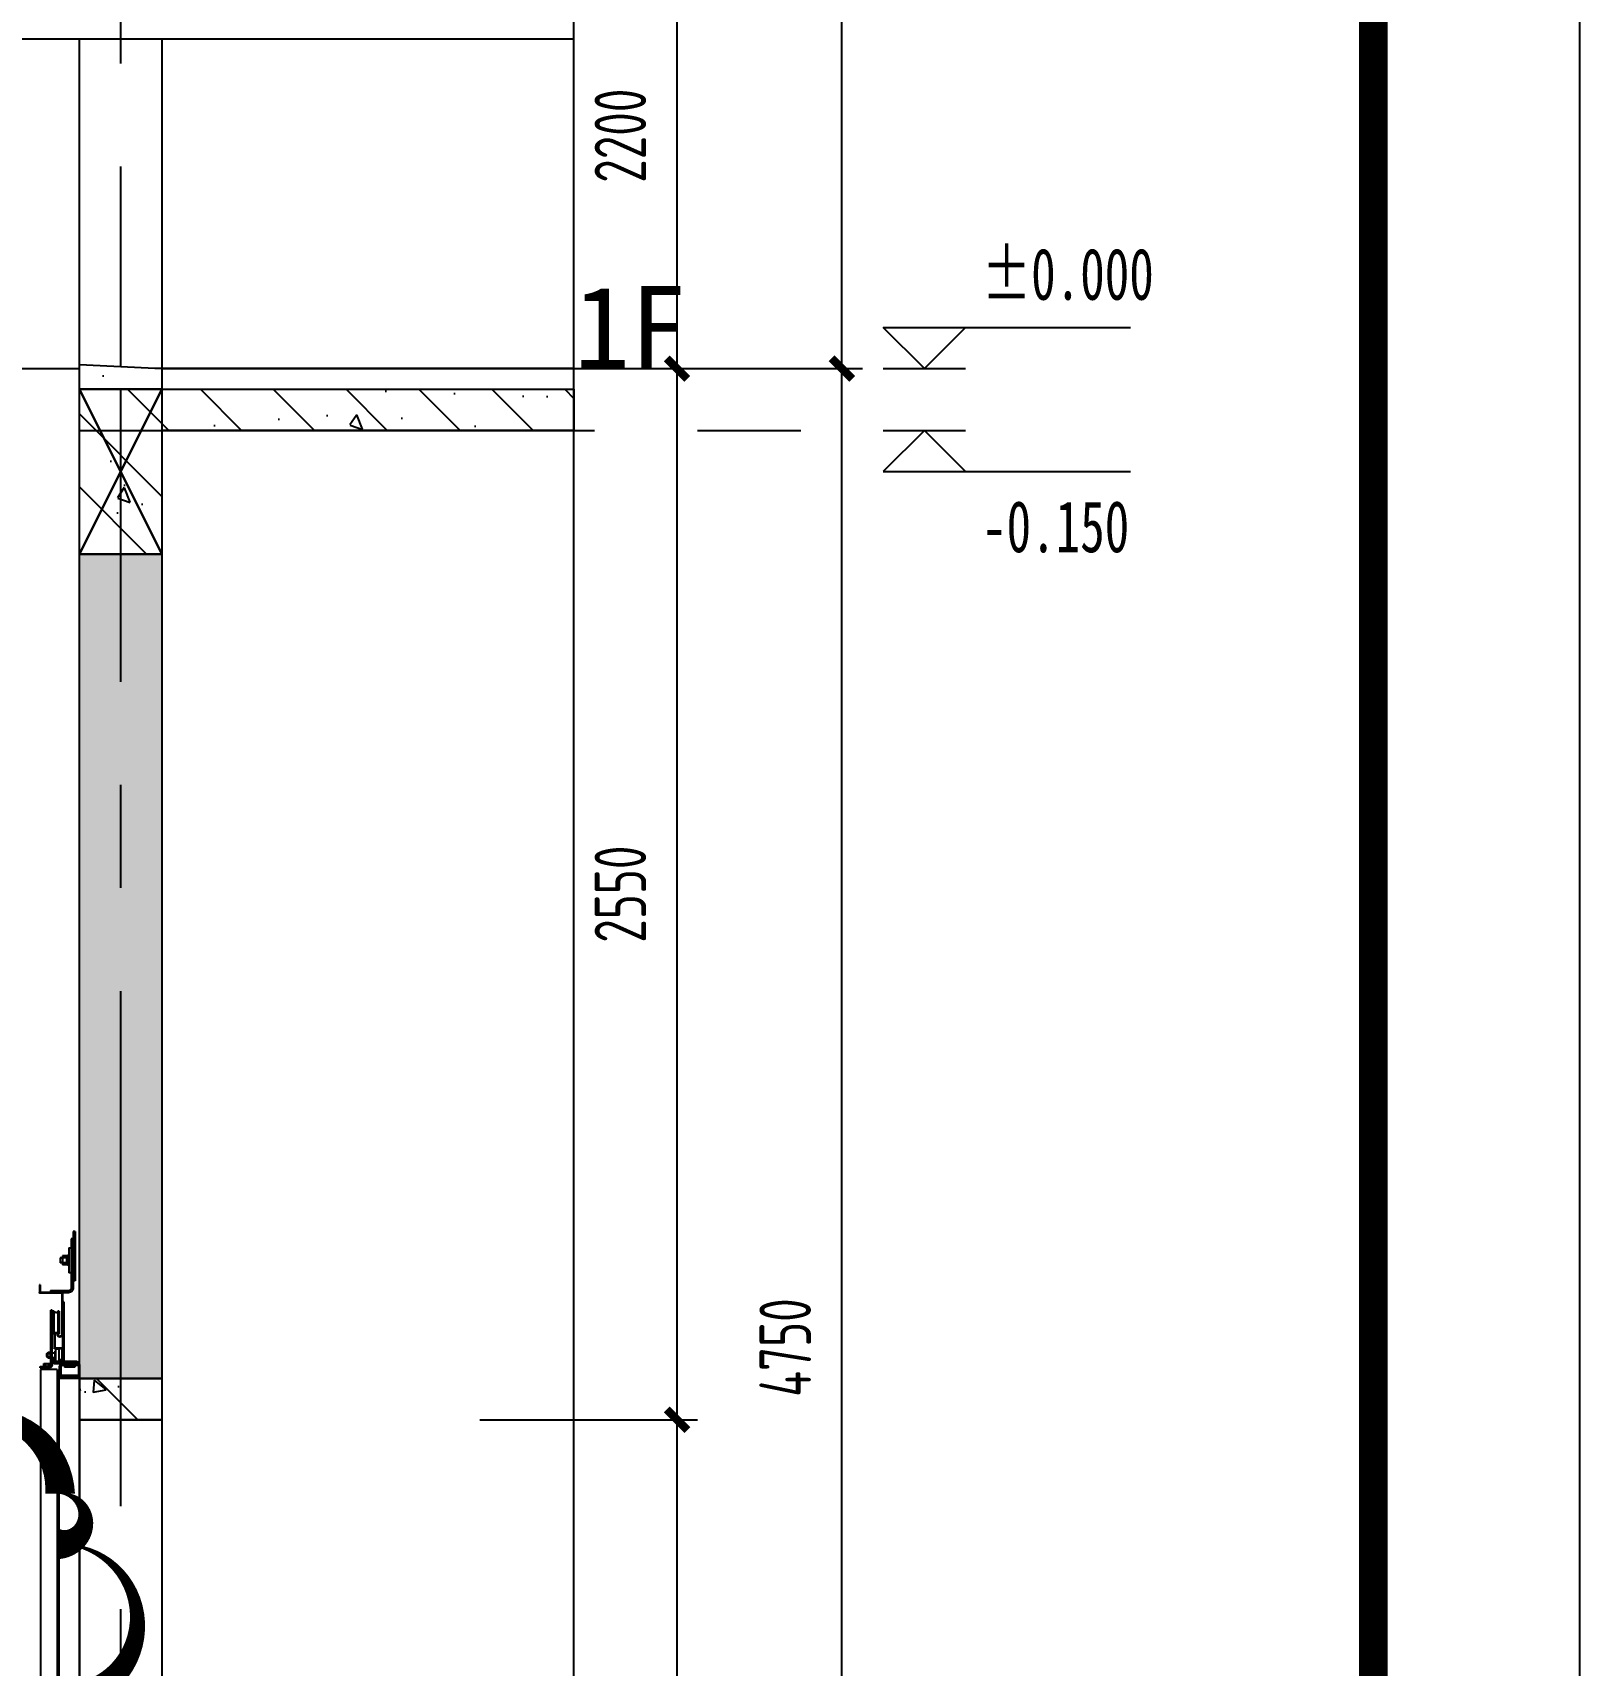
# Model space of a CAD drawing. Extents: x -678900 to 2378000, y 0 to 1840591.
# Drawn here: x -121340 to -117587, y 682285 to 686246 of the extents above; entities that cross this region are included whole.
import ezdxf
from ezdxf.enums import TextEntityAlignment as Align

# ---------------------------------------------------------------- set-up
doc = ezdxf.new("R2010")
doc.units = 0
doc.header["$LTSCALE"] = 1000
doc.header["$MEASUREMENT"] = 0
doc.header["$PDMODE"] = 1
doc.linetypes.add('CENTER', pattern=[2, 1.25, -0.25, 0.25, -0.25])
doc.linetypes.add('DASH', pattern=[0.35, 0.25, -0.1])
doc.layers.get('0').update_dxf_attribs({"linetype": 'CONTINUOUS'})
doc.layers.get('DEFPOINTS').update_dxf_attribs({"color": 8, "linetype": 'CONTINUOUS'})
for name, color, linetype in [('AD-ARCH-AXIS', 1, 'CENTER'), ('AD-AXIS-AXIS', 1, 'CENTER'), ('AD-AXIS-DIMS', 3, 'CONTINUOUS'), ('AD-DIMS-INSD', 73, 'CONTINUOUS'), ('AD-INDX', 43, 'CONTINUOUS'), ('AD-LEVL-HIGH', 61, 'CONTINUOUS'), ('AE-ELEV-4', 251, 'CONTINUOUS'), ('AE-FLOR', 151, 'CONTINUOUS'), ('AE-FNSH', 11, 'CONTINUOUS'), ('AE-HDWR-COVR', 8, 'CONTINUOUS'), ('AE-STRU-HACH', 40, 'CONTINUOUS'), ('AE-WALL', 255, 'CONTINUOUS'), ('AE-WALL-HACH', 15, 'CONTINUOUS'), ('C-SHET-SHET', 144, 'CONTINUOUS'), ('C-XREF-INT', 7, 'CONTINUOUS'), ('verify', 50, 'CONTINUOUS')]:
    doc.layers.add(name, color=color, linetype=linetype)
doc.layers.add('DEFPOINTS-1', color=251, linetype='CONTINUOUS', plot=False)
doc.layers.add('内框', color=8, linetype='CONTINUOUS', plot=False)
doc.styles.get("Standard").update_dxf_attribs({"font": '', "width": 0.7})
doc.styles.add('TH-STYLE1', font='', dxfattribs={"width": 0.7})
doc.styles.add('TH-STYLE2', font='', dxfattribs={"width": 0.7})
doc.styles.add('TH-STYLE3', font='TSSDENG', dxfattribs={"width": 0.7, "bigfont": 'TSSDCHN'})
doc.styles.add('黑体', font='simhei.ttf')
doc.styles.get('Standard').set_extended_font_data('SimSun')
doc.styles.get('TH-STYLE1').set_extended_font_data('SimSun')
doc.styles.get('TH-STYLE2').set_extended_font_data('SimSun')
doc.dimstyles.new('TH-DIM50', dxfattribs={"dimscale": 50, "dimtxt": 2.5, "dimasz": 1, "dimexe": 1, "dimexo": 1, "dimgap": 1.5, "dimtad": 1, "dimdec": 0, "dimdsep": 46, "dimtxsty": 'TH-STYLE3', "dimblk1": 'ARCHTICK', "dimblk2": 'ARCHTICK', "dimsah": 1, "dimcen": -1, "dimclrd": 256, "dimclre": 256, "dimclrt": 256, "dimazin": 0, "dimtfac": 1, "dimtdec": 0, "dimtix": 1, "dimtmove": 2, "dimatfit": 0, "dimldrblk": 'ARCHTICK', "dimfxl": 0, "dimtolj": 1, "dimtzin": 0, "dimlwd": -1, "dimlwe": -1, "dimarcsym": 0})

# ---------------------------------------------------------------- blocks, each defined once
blk = doc.blocks.new('THAPE_A2L_inner')
at = {"layer": '内框'}
blk.add_lwpolyline([(0, 0), (0, 420), (594, 420), (594, 0)], close=True, dxfattribs=at)
at = {"layer": '内框', "const_width": 1.4}
blk.add_lwpolyline([(25, 410), (25, 10), (584, 10), (584, 410)], close=True, dxfattribs=at)
at = {"layer": '内框', "style": '黑体', "width": 0.8}
blk.add_attdef('内框名称', (22.082, 421.986), '', height=3, dxfattribs=at)
blk = doc.blocks.new('DXMX_View_SectionJoint_DEFAULT_191026113000218197')
at = {"layer": 'AE-STRU-HACH'}
h = blk.add_hatch(dxfattribs=at)
h.set_pattern_fill('钢筋混凝土', color=40, scale=50, style=0)
h.set_pattern_definition([(315, (0, 0), (88.3883, 88.3883), []), (320, (0, 0), (-31.376, -358.63), [37.5, -412.5]), (265, (0, 0), (376.096, 69.376), [30, -330]), (10.4514, (-2.6, -29.9), (344.72, -289.255), [31.87, -350.571]), (316.1842, (100, -2e-14), (-82.76, -533.62), [56.25, -618.75]), (6.6356, (93.1, -44.47), (487.059, -467.331), [47.805, -525.856]), (261.184, (100, -2e-14), (487.06, -467.33), [45, -495]), (291, (75, -50), (-201.3094, -298.4535), [37.5, -412.5]), (236, (75, -50), (362.575, -121.658), [30, -330]), (341.4514, (58.22, -74.87), (161.265, -420.111), [31.87, -350.571]), (307.5, (0, 0), (166.4469, -6.0799), [0, -326, 0, -335, 0, -331.25]), (277.5, (0, 0), (197.2059, -131.5348), [0, -191, 0, -318.5, 0, -126.25]), (237.5, (2e-14, 111.5), (-11.2774, -266.9112), [0, -125, 0, -390, 0, -517.5]), (227.5, (3e-14, 161.5), (50.0525, -291.593), [0, -162.5, 0, -259, 0, -367.5])])
h.paths.add_polyline_path([(-10400, 5074.975163), (-10800, 5074.975163), (-10800, 5324.975163), (-10400, 5324.975163), (-10400, 6624.975163), (-10100, 6624.975163), (-10100, 1874.975163), (-10400, 1874.975163)], flags=0)
h.paths.add_polyline_path([(-7900, 6624.975163), (-6700, 6624.975163), (-6700, 6524.975163), (-7700, 6524.975163), (-7700, 6224.975163), (-7900, 6224.975163)], flags=0)
h.paths.add_polyline_path([(-7900, 4224.975163), (-7700, 4224.975163), (-7700, 4124.975163), (-7900, 4124.975163)], flags=0)
h.paths.add_polyline_path([(-10800, 1824.975163), (-10100, 1824.975163), (-10100, 1524.975163), (-10800, 1524.975163)], flags=0)
h.paths.add_polyline_path([(-7900, 1824.975163), (-6700, 1824.975163), (-6700, 1524.975163), (-7900, 1524.975163)], flags=0)
at = {"layer": 'AE-WALL-HACH'}
h = blk.add_hatch(dxfattribs=at)
h.set_pattern_fill('加气混凝土', color=15, scale=50, style=0)
h.set_pattern_definition([(270, (-183, -177), (600, -300), [0, -600]), (270, (-264, 174), (600, -300), [0, -600]), (270, (-270, -21), (600, -300), [0, -600]), (270, (-93, -234), (600, -300), [0, -600]), (270, (-300, 15), (600, -300), [0, -600]), (270, (285, -294), (600, -300), [0, -600]), (270, (237, -111), (600, -300), [0, -600]), (270, (162, -207), (600, -300), [0, -600]), (270, (150, 282), (600, -300), [0, -600]), (270, (123, -12), (600, -300), [0, -600]), (270, (-30, 102), (600, -300), [0, -600]), (270, (-255, 96), (600, -300), [0, -600]), (270, (-279, -129), (600, -300), [0, -600]), (270, (-15, -294), (600, -300), [0, -600]), (270, (-108, 267), (600, -300), [0, -600]), (270, (-6, 216), (600, -300), [0, -600]), (270, (-48, -18), (600, -300), [0, -600]), (270, (-135, 66), (600, -300), [0, -600]), (270, (63, 114), (600, -300), [0, -600]), (270, (288, 39), (600, -300), [0, -600]), (270, (-234, 243), (600, -300), [0, -600]), (270, (165, -87), (600, -300), [0, -600]), (270, (174, 192), (600, -300), [0, -600]), (270, (252, 240), (600, -300), [0, -600]), (40.6013, (97.143, -257.143), (1800.00001, 1499.99998), [26.342, -11037.111]), (288.43495, (108.57, -214.29), (600, -1500), [27.105, -3767.628]), (0, (82.86, -214.3), (600, -300), [25.714, -1174.286]), (71.56505, (74.29, -240), (599.99996, 1500), [27.105, -3767.628]), (323.1301, (74.29, -240), (600, -300), [28.571, -2971.428]), (45, (-231.43, -262.86), (600, 300), [24.244, -1672.813]), (315, (-231.43, -228.57), (600, -300), [24.244, -1672.813]), (45, (-248.57, -245.71), (600, 300), [24.244, -1672.813]), (315, (-248.57, -245.71), (600, -300), [24.244, -1672.813]), (26.565, (171.43, 25.7), (1200, 5e-05), [31.944, -638.877]), (90, (200, 40), (600, 300), [34.286, -565.714]), (333.435, (171.43, 88.57), (1200, -3e-06), [31.944, -638.877]), (26.565, (142.86, 74.3), (1200, 5e-05), [31.944, -638.877]), (270, (142.86, 74.3), (600, -300), [34.286, -565.714]), (333.435, (142.86, 40), (1200, -3e-06), [31.944, -638.877]), (17.10273, (-31.429, -200), (3000.000005, 899.999966), [38.861, -16282.903]), (53.97263, (5.714, -188.57), (4200, 5699.99993), [38.861, -8122.02]), (90, (28.6, -157.14), (600, 300), [37.143, -562.857]), (306.02737, (5.714, -88.57), (4199.99995, -5699.99996), [38.861, -8122.02]), (341.56505, (-28.57, -77.14), (3000, -900), [36.14, -3758.593]), (17.10273, (-65.714, -88.571), (3000.000005, 899.999966), [38.861, -16282.903]), (53.97263, (-88.57, -120), (4200, 5699.99993), [38.861, -8122.02]), (270, (-88.6, -120), (600, -300), [37.143, -562.857]), (306.02737, (-88.57, -157.143), (4199.99995, -5699.99996), [38.861, -8122.02]), (341.56505, (-65.71, -188.57), (3000, -900), [36.14, -3758.593]), (60.2551, (248.57, -205.714), (600, 900), [23.035, -4814.32]), (0, (237.14, -185.7), (600, -300), [22.857, -1177.143]), (299.7449, (237.14, -185.714), (600, -900), [23.035, -4814.32]), (26.565, (-177.14, -65.7), (1200, 5e-05), [31.944, -638.877]), (78.69007, (-148.57, -51.43), (599.99998, 2700), [29.137, -6089.686]), (311.18593, (-162.857, 3e-14), (6599.99994, -7499.999955), [30.372, -12725.802]), (0, (-191.43, 4e-14), (600, -300), [28.571, -1171.428]), (48.81407, (-211.429, -22.857), (6600.00004, 7499.999867), [30.372, -12725.802]), (286.69924, (-211.429, -22.857), (2999.99997, -9899.999926), [29.83, -12498.538]), (330.9454, (-202.857, -51.43), (599.999995, -300), [29.416, -12325.34]), (19.9831, (74.286, 185.714), (4199.99999, 1500.000006), [33.442, -14012.198]), (65.55605, (105.714, 197.143), (1799.999963, 3900.000015), [34.523, -14465.131]), (294.44395, (105.714, 260), (1799.99999, -3900), [34.523, -14465.131]), (340.0169, (74.286, 271.429), (4199.99999, -1500.000005), [33.442, -14012.198]), (19.9831, (42.857, 260), (4199.99999, 1500.000006), [33.442, -14012.198]), (70.0169, (31.43, 228.57), (599.99997, 1500), [33.442, -6989.378]), (289.9831, (31.43, 228.57), (600, -1500), [33.442, -6989.378]), (340.0169, (42.857, 197.143), (4199.99999, -1500.000005), [33.442, -14012.198]), (32.0054, (20, -37.14), (599.99997, 300.00004), [26.954, -5633.434]), (288.43495, (34.29, 2.86), (600, -1500), [27.105, -3767.628]), (0, (8.57, 2.86), (600, -300), [25.714, -1174.286]), (71.56505, (-4e-15, -22.86), (599.99996, 1500), [27.105, -3767.628]), (324.46232, (-4e-15, -22.857), (3000, -2100), [24.578, -10298.211]), (26.565, (-125.7, 137.14), (1200, 5e-05), [31.944, -638.877]), (90, (-97.14, 151.4), (600, 300), [31.429, -568.571]), (329.03624, (-125.714, 200), (600, -300), [33.32, -6963.822]), (30.96376, (-154.286, 182.857), (599.99997, 300.00004), [33.32, -6963.822]), (270, (-154.3, 182.86), (600, -300), [31.429, -568.571]), (333.435, (-154.3, 151.43), (1200, -3e-06), [31.944, -638.877])])
h.paths.add_polyline_path([(-10100, 7474.975163), (-10100, 6624.975163), (-10300, 6624.975163), (-10300, 7474.975163)], flags=0)
h.paths.add_polyline_path([(-7900, 6674.975163), (-7700, 6674.975163), (-7700, 6624.975163), (-7900, 6624.975163)], flags=0)
h.paths.add_polyline_path([(-7900, 6224.975163), (-7700, 6224.975163), (-7700, 4224.975163), (-7900, 4224.975163)], flags=0)
h.paths.add_polyline_path([(-7900, 1924.975163), (-7700, 1924.975163), (-7700, 1824.975163), (-7900, 1824.975163)], flags=0)
h.paths.add_polyline_path([(-10300, 1874.975163), (-10100, 1874.975163), (-10100, 1824.975163), (-10300, 1824.975163)], flags=0)
at = {"layer": 'AD-ARCH-AXIS', "color": 1, "flags": 128}
blk.add_lwpolyline([(-10800, 6674.975163), (-6700, 6674.975163), (-10800, 6674.975163), (-6700, 6674.975163)], dxfattribs=at)
blk.add_lwpolyline([(-10800, 6674.975163), (-6700, 6674.975163), (-10800, 6674.975163), (-6700, 6674.975163)], dxfattribs=at)
blk.add_lwpolyline([(-10800, 6674.975163), (-6700, 6674.975163), (-10800, 6674.975163), (-6700, 6674.975163)], dxfattribs=at)
at = {"layer": 'AE-FLOR', "ltscale": 0.3, "flags": 128}
for points in [[(-7700, 7474.975163), (-7700, 6674.975163), (-7900, 6674.975163), (-7900, 7474.975163), (-7700, 7474.975163)], [(-7900, 4124.975163), (-7700, 4124.975163), (-7700, 1924.985163), (-7900, 1924.985163), (-7900, 4124.975163)]]:
    blk.add_lwpolyline(points, dxfattribs=at)
at = {"layer": 'AE-STRU-HACH', "color": 7, "ltscale": 0.3, "flags": 128}
for points in [[(-7900, 6624.975163), (-6700, 6624.975163), (-6700, 6524.975163), (-7700, 6524.975163), (-7700, 6224.975163), (-7900, 6224.975163), (-7900, 6624.975163)], [(-7900, 4224.975163), (-7700, 4224.975163), (-7700, 4124.975163), (-7900, 4124.975163), (-7900, 4224.975163)]]:
    blk.add_lwpolyline(points, close=True, dxfattribs=at)
at = {"layer": 'AE-WALL', "ltscale": 0.3, "flags": 128}
for points in [[(-7900, 6674.975163), (-7700, 6674.975163), (-7700, 6624.975163), (-7900, 6624.975163), (-7900, 6674.975163)], [(-7900, 6624.975163), (-6700, 6624.975163), (-6700, 6524.975163), (-7700, 6524.975163), (-7700, 6224.975163), (-7900, 6224.975163), (-7900, 6624.975163)], [(-7900, 6224.975163), (-7700, 6224.975163), (-7700, 4224.975163), (-7900, 4224.975163), (-7900, 6224.975163)], [(-7900, 4224.975163), (-7700, 4224.975163), (-7700, 4124.975163), (-7900, 4124.975163), (-7900, 4224.975163)]]:
    blk.add_lwpolyline(points, dxfattribs=at)
at = {"layer": 'AE-WALL-HACH', "color": 7, "ltscale": 0.3, "flags": 128}
for points in [[(-7900, 6674.975163), (-7700, 6674.975163), (-7700, 6624.975163), (-7900, 6624.975163), (-7900, 6674.975163)], [(-7900, 6224.975163), (-7700, 6224.975163), (-7700, 4224.975163), (-7900, 4224.975163), (-7900, 6224.975163)]]:
    blk.add_lwpolyline(points, close=True, dxfattribs=at)
at = {"layer": 'DEFPOINTS-1', "ltscale": 0.3, "flags": 128}
for points in [[(-7900, 6624.975163), (-7700, 6624.975163), (-7700, 6224.975163), (-7900, 6224.975163), (-7900, 6624.975163)], [(-7700, 6224.975163), (-7900, 6624.975163), (-7700, 6224.975163), (-7900, 6624.975163)], [(-7900, 6224.975163), (-7700, 6624.975163), (-7900, 6224.975163), (-7700, 6624.975163)]]:
    blk.add_lwpolyline(points, dxfattribs=at)
at = {"layer": 'DEFPOINTS', "style": 'TH-STYLE2'}
blk.add_text('1F', height=200, dxfattribs=at).set_placement((-6700, 6674.975163))
blk.add_text('1F', height=200, dxfattribs=at).set_placement((-6700, 6674.975163))
blk.add_text('1F', height=200, dxfattribs=at).set_placement((-6700, 6674.975163))
blk = doc.blocks.new('*U64')
for p, q in [((-200, 200), (200, 200)), ((0, 0), (-200, 200)), ((200, 200), (0, 0)), ((200, 200), (1000, 200)), ((-200, 0), (200, 0))]:
    blk.add_line(p, q)
at = {"style": 'TH-STYLE1', "width": 0.7}
blk.add_attdef('标高', (280.1, 334), '', height=250, dxfattribs=at)
blk = doc.blocks.new('_ArchTick')
at = {"color": 0, "linetype": 'ByBlock', "const_width": 0.4}
blk.add_lwpolyline([(-0.5, -0.5), (0.5, 0.5)], dxfattribs=at)
blk = doc.blocks.new('*D471')
at = {"layer": 'AD-AXIS-DIMS', "ltscale": 0.5}
for p, q in [((7083.9, 4750), (7538.5, 4750)), ((7488.5, 0), (7488.5, 4750)), ((7083.9, 0), (7538.5, 0))]:
    blk.add_line(p, q, dxfattribs=at)
at = {"layer": 'DEFPOINTS', "color": 0, "ltscale": 0.5}
for p in [(7033.9, 4750), (7488.5, 4750), (7033.9, 0)]:
    blk.add_point(p, dxfattribs=at)
at = {"layer": 'AD-AXIS-DIMS', "ltscale": 0.5, "xscale": 50, "yscale": 50, "zscale": 50}
for p, rotation in [((7488.5, 4750), 90), ((7488.5, 0), 270)]:
    blk.add_blockref('_ArchTick', p, dxfattribs=dict(at, rotation=rotation))
at = {"layer": 'AD-AXIS-DIMS', "ltscale": 0.5, "insert": (7351, 2375), "char_height": 125, "attachment_point": 5, "rotation": 90, "style": 'TH-STYLE3'}
blk.add_mtext('\\A1;4750', dxfattribs=at)
blk = doc.blocks.new('*D472')
at = {"layer": 'AD-AXIS-DIMS', "ltscale": 0.5}
for p, q in [((7083.9, 6780), (7538.5, 6780)), ((7488.5, 4750), (7488.5, 6780)), ((7083.9, 4750), (7538.5, 4750))]:
    blk.add_line(p, q, dxfattribs=at)
at = {"layer": 'DEFPOINTS', "color": 0, "ltscale": 0.5}
for p in [(7033.9, 6780), (7488.5, 6780), (7033.9, 4750)]:
    blk.add_point(p, dxfattribs=at)
at = {"layer": 'AD-AXIS-DIMS', "ltscale": 0.5, "xscale": 50, "yscale": 50, "zscale": 50}
for p, rotation in [((7488.5, 6780), 90), ((7488.5, 4750), 270)]:
    blk.add_blockref('_ArchTick', p, dxfattribs=dict(at, rotation=rotation))
at = {"layer": 'AD-AXIS-DIMS', "ltscale": 0.5, "insert": (7351, 5765), "char_height": 125, "attachment_point": 5, "rotation": 90, "style": 'TH-STYLE3'}
blk.add_mtext('\\A1;3100', dxfattribs=at)
blk = doc.blocks.new('*D481')
at = {"layer": 'AD-DIMS-INSD'}
for p, q in [((6609.7, 5880), (7138.5, 5880)), ((7088.5, 4750), (7088.5, 5880)), ((6609.7, 4750), (7138.5, 4750))]:
    blk.add_line(p, q, dxfattribs=at)
at = {"layer": 'DEFPOINTS', "color": 0}
for p in [(6559.7, 5880), (7088.5, 5880), (6559.7, 4750)]:
    blk.add_point(p, dxfattribs=at)
at = {"layer": 'AD-DIMS-INSD', "xscale": 50, "yscale": 50, "zscale": 50}
for p, rotation in [((7088.5, 5880), 90), ((7088.5, 4750), 270)]:
    blk.add_blockref('_ArchTick', p, dxfattribs=dict(at, rotation=rotation))
at = {"layer": 'AD-DIMS-INSD', "insert": (6951, 5315), "char_height": 125, "attachment_point": 5, "rotation": 90, "style": 'TH-STYLE3'}
blk.add_mtext('\\A1;2200', dxfattribs=at)
blk = doc.blocks.new('*D482')
at = {"layer": 'AD-DIMS-INSD'}
for p, q in [((6609.7, 4750), (7138.5, 4750)), ((7088.5, 2200), (7088.5, 4750)), ((6609.7, 2200), (7138.5, 2200))]:
    blk.add_line(p, q, dxfattribs=at)
at = {"layer": 'DEFPOINTS', "color": 0}
for p in [(6559.7, 4750), (7088.5, 4750), (6559.7, 2200)]:
    blk.add_point(p, dxfattribs=at)
at = {"layer": 'AD-DIMS-INSD', "xscale": 50, "yscale": 50, "zscale": 50}
for p, rotation in [((7088.5, 4750), 90), ((7088.5, 2200), 270)]:
    blk.add_blockref('_ArchTick', p, dxfattribs=dict(at, rotation=rotation))
at = {"layer": 'AD-DIMS-INSD', "insert": (6951, 3475), "char_height": 125, "attachment_point": 5, "rotation": 90, "style": 'TH-STYLE3'}
blk.add_mtext('\\A1;2550', dxfattribs=at)
blk = doc.blocks.new('*D483')
at = {"layer": 'AD-DIMS-INSD'}
for p, q in [((6609.7, 2200), (7138.5, 2200)), ((7088.5, 0), (7088.5, 2200)), ((6609.7, 0), (7138.5, 0))]:
    blk.add_line(p, q, dxfattribs=at)
at = {"layer": 'DEFPOINTS', "color": 0}
for p in [(6559.7, 2200), (7088.5, 2200), (6559.7, 0)]:
    blk.add_point(p, dxfattribs=at)
at = {"layer": 'AD-DIMS-INSD', "xscale": 50, "yscale": 50, "zscale": 50}
for p, rotation in [((7088.5, 2200), 90), ((7088.5, 0), 270)]:
    blk.add_blockref('_ArchTick', p, dxfattribs=dict(at, rotation=rotation))
at = {"layer": 'AD-DIMS-INSD', "insert": (6951, 1100), "char_height": 125, "attachment_point": 5, "rotation": 90, "style": 'TH-STYLE3'}
blk.add_mtext('\\A1;2200', dxfattribs=at)
blk = doc.blocks.new('电梯轿厢')
at = {"layer": 'AE-ELEV-4'}
for p, q in [((1332584.4, 856411.4), (1332589.9, 856411.4)), ((1332584.4, 856411.4), (1332584.4, 856291.4)), ((1332589.9, 856411.4), (1332589.9, 856291.4)), ((1332589.9, 856393.4), (1332589.9, 856272.9)), ((1332589.9, 856393.4), (1332594.4, 856393.4)), ((1332594.4, 856393.4), (1332594.4, 856272.9)), ((1332600.4, 856371.4), (1332594.4, 856371.4)), ((1332600.4, 856371.4), (1332600.4, 856311.4)), ((1332600.4, 856353.4), (1332602.9, 856353.4)), ((1332600.4, 856329.4), (1332602.9, 856329.4)), ((1332602.9, 856353.4), (1332602.9, 856329.4)), ((1332602.9, 856352.4), (1332615.4, 856352.4)), ((1332602.9, 856330.4), (1332615.4, 856330.4)), ((1332605.4, 856352.4), (1332605.4, 856330.4)), ((1332605.4, 856347.4), (1332621.4, 856347.4)), ((1332605.4, 856335.4), (1332621.4, 856335.4)), ((1332615.4, 856352.4), (1332615.4, 856330.4)), ((1332615.4, 856346.4), (1332621.4, 856346.4)), ((1332615.4, 856336.4), (1332621.4, 856336.4)), ((1332621.4, 856347.4), (1332621.4, 856335.4)), ((1332584.4, 856291.4), (1332589.9, 856291.4)), ((1332594.4, 856311.4), (1332600.4, 856311.4)), ((1332669.3, 856282), (1332669.3, 856263.9)), ((1332669.3, 856282), (1332671.3, 856282)), ((1332671.3, 856282), (1332671.3, 856263.9)), ((1332644.9, 856267.9), (1332599.4, 856267.9)), ((1332644.9, 856263.4), (1332599.4, 856263.4)), ((1332612.3, 856240.4), (1332612.3, 856097.9)), ((1332612.3, 856240.4), (1332615.3, 856240.4)), ((1332615.3, 856260.9), (1332615.3, 856161.2)), ((1332615.3, 856240.4), (1332615.3, 856097.9)), ((1332617.3, 856260.9), (1332617.3, 856161.2)), ((1332617.8, 856263.4), (1332668.8, 856263.4)), ((1332617.8, 856261.4), (1332668.8, 856261.4)), ((1332644.9, 856267.9), (1332644.9, 856263.4)), ((1332624.3, 856218.4), (1332623.8, 856217.9)), ((1332623.8, 856217.9), (1332623.8, 856162.9)), ((1332624.3, 856218.4), (1332625.6, 856218.4)), ((1332625.6, 856218.4), (1332625.6, 856218.2)), ((1332625.6, 856162.4), (1332625.6, 856218.4)), ((1332636.1, 856218.4), (1332636, 856218.2)), ((1332636.1, 856218.4), (1332637.3, 856218.4)), ((1332636.1, 856218.4), (1332636.1, 856162.4)), ((1332637.3, 856218.4), (1332637.8, 856217.9)), ((1332637.8, 856217.9), (1332637.8, 856190.4)), ((1332640.8, 856199.9), (1332637.8, 856199.9)), ((1332640.8, 856086.9), (1332640.8, 856220.4)), ((1332640.8, 856220.4), (1332644, 856220.4)), ((1332644, 856220.4), (1332640.8, 856220.4)), ((1332644, 856086.9), (1332644, 856220.4)), ((1332644, 856197.9), (1332644, 856182.9)), ((1332624.3, 856162.4), (1332623.8, 856162.9)), ((1332624.3, 856162.4), (1332625.6, 856162.4)), ((1332625.6, 856162.4), (1332625.6, 856162.7)), ((1332625.8, 856161.4), (1332625.8, 856161.2)), ((1332627.8, 856161.4), (1332627.8, 856161.2)), ((1332633.8, 856161.4), (1332633.8, 856128.9)), ((1332635.8, 856161.4), (1332635.8, 856128.9)), ((1332636.1, 856162.4), (1332636, 856162.7)), ((1332636.1, 856162.4), (1332637.3, 856162.4)), ((1332637.3, 856162.4), (1332637.8, 856162.9)), ((1332637.8, 856190.4), (1332637.8, 856162.9)), ((1332637.8, 856180.9), (1332640.8, 856180.9)), ((1332615.3, 856125.9), (1332615.3, 856100.4)), ((1332617.3, 856125.9), (1332617.3, 856100.4)), ((1332617.8, 856128.4), (1332633.3, 856128.4)), ((1332617.8, 856126.4), (1332633.3, 856126.4)), ((1332624.3, 856126.4), (1332624.3, 856111.4)), ((1332632.3, 856126.4), (1332624.3, 856126.4)), ((1332632.3, 856126.4), (1332632.3, 856096.4)), ((1332634.3, 856120.9), (1332634.3, 856101.9)), ((1332644.2, 856117.6), (1332644, 856117.6)), ((1332644.2, 856105.3), (1332644.2, 856117.6)), ((1332644.2, 856106), (1332644.2, 856116.8)), ((1332650.5, 856118.6), (1332644.8, 856118.6)), ((1332651, 856106), (1332651, 856116.8)), ((1332574.4, 856088.4), (1332574.4, 856055.9)), ((1332574.4, 856088.4), (1332575, 856088.4)), ((1332575, 856088.4), (1332575, 856055.9)), ((1332575, 856087.4), (1332575, 856058.4)), ((1332576.5, 856087.4), (1332576.5, 856058.4)), ((1332586.8, 856090.4), (1332578, 856090.4)), ((1332586.8, 856088.9), (1332578, 856088.9)), ((1332617.3, 856088.9), (1332578, 856088.9)), ((1332578, 856088.9), (1332578, 856085.9)), ((1332578, 856085.9), (1332617.3, 856085.9)), ((1332610.8, 856096.4), (1332579.5, 856096.4)), ((1332579.5, 856096.4), (1332579.5, 856093.4)), ((1332610.8, 856093.4), (1332579.5, 856093.4)), ((1332579.5, 856093.4), (1332618.3, 856093.4)), ((1332579.5, 856093.4), (1332579.5, 856090.4)), ((1332579.5, 856090.4), (1332585.8, 856090.4)), ((1332585.8, 856093.4), (1332585.8, 856082.4)), ((1332585.8, 856082.4), (1332610.8, 856082.4)), ((1332622.3, 856090.4), (1332589.3, 856090.4)), ((1332589.3, 856088.9), (1332622.3, 856088.9)), ((1332610.8, 856093.4), (1332610.8, 856082.4)), ((1332610.8, 856090.4), (1332621.3, 856090.4)), ((1332615.3, 856100.4), (1332615.3, 856092.9)), ((1332615.3, 856093.4), (1332617.3, 856093.4)), ((1332617.3, 856100.4), (1332617.3, 856092.9)), ((1332617.8, 856092.4), (1332635.3, 856092.4)), ((1332617.8, 856090.4), (1332635.3, 856090.4)), ((1332618.3, 856093.4), (1332618.3, 856099.9)), ((1332618.3, 856099.9), (1332621.3, 856099.9)), ((1332619.3, 856083.9), (1332619.3, 856062.9)), ((1332621.3, 856090.4), (1332621.3, 856099.9)), ((1332622.3, 856088.9), (1332622.3, 856090.4)), ((1332622.3, 856062.9), (1332622.3, 856083.9)), ((1332623.5, 856092.4), (1332623.5, 856090.4)), ((1332624.3, 856111.4), (1332624.3, 856096.4)), ((1332632.3, 856096.4), (1332624.3, 856096.4)), ((1332635.8, 856102.4), (1332635.8, 856092.9)), ((1332635.8, 856102.4), (1332637.8, 856102.4)), ((1332635.8, 856102.4), (1332637.8, 856102.4)), ((1332637.5, 856102.4), (1332636.3, 856102.4)), ((1332637.8, 856102.4), (1332637.8, 856092.9)), ((1332640.8, 856086.9), (1332640.8, 856097.2)), ((1332644, 856105.3), (1332644.2, 856105.3)), ((1332650.5, 856115), (1332644.8, 856115)), ((1332650.5, 856107.8), (1332644.8, 856107.8)), ((1332644.8, 856104.2), (1332650.5, 856104.2)), ((1332646.2, 856091), (1332646.2, 856084.2)), ((1332669.8, 856083.6), (1332647.3, 856083.6)), ((1332669.8, 856080.4), (1332647.3, 856080.4)), ((1332658.6, 856091.5), (1332648, 856091.5)), ((1332658.6, 856083.6), (1332648, 856083.6)), ((1332649.8, 856091), (1332649.8, 856084.2)), ((1332653.3, 856115.5), (1332651, 856115.5)), ((1332654.3, 856114.5), (1332651, 856114.5)), ((1332654.3, 856108.5), (1332651, 856108.5)), ((1332653.3, 856107.5), (1332651, 856107.5)), ((1332654.3, 856114.5), (1332653.3, 856115.5)), ((1332653.3, 856115.5), (1332653.3, 856107.5)), ((1332654.3, 856108.5), (1332653.3, 856107.5)), ((1332654.3, 856114.5), (1332654.3, 856108.5)), ((1332656.9, 856091), (1332656.9, 856084.2)), ((1332660.4, 856084.2), (1332660.4, 856091)), ((1332669.8, 856080.4), (1332669.8, 856083.6)), ((1332574.4, 856056.4), (1332574.4, 853927.8)), ((1332574.4, 856054.8), (1332624.4, 856054.8)), ((1332575.5, 856055.4), (1332623.3, 856055.4)), ((1332575.5, 856054.8), (1332623.3, 856054.8)), ((1332578, 856061.9), (1332620.8, 856061.9)), ((1332578, 856056.9), (1332578, 856061.9)), ((1332578, 856056.9), (1332620.8, 856056.9)), ((1332620.8, 856056.9), (1332578, 856056.9)), ((1332578, 856055.4), (1332620.8, 856055.4)), ((1332619.3, 856062.9), (1332622.3, 856062.9)), ((1332620.8, 856061.9), (1332620.8, 856056.9)), ((1332622.3, 856075.4), (1332623.8, 856075.4)), ((1332622.3, 856058.4), (1332622.3, 856075.4)), ((1332623.8, 856058.4), (1332623.8, 856075.4)), ((1332623.8, 856055.9), (1332623.8, 856064.8)), ((1332624.4, 856064.8), (1332623.8, 856064.8)), ((1332624.4, 856055.9), (1332624.4, 856064.8)), ((1332624.4, 856056.4), (1332624.4, 853929.8)), ((1332628.4, 856076.4), (1332668.4, 856076.4)), ((1332628.4, 856076.4), (1332628.4, 853959.8)), ((1332668.4, 856076.4), (1332668.4, 853959.8))]:
    blk.add_line(p, q, dxfattribs=at)
at = {"layer": 'AE-ELEV-4', "ltscale": 0.5}
for p, q in [((1332634.3, 856120.9), (1332632.3, 856120.9)), ((1332640.8, 856117.4), (1332634.3, 856117.4)), ((1332644.3, 856117.4), (1332644, 856117.4)), ((1332634.3, 856101.9), (1332632.3, 856101.9)), ((1332640.8, 856105.4), (1332634.3, 856105.4)), ((1332644.3, 856105.4), (1332644, 856105.4))]:
    blk.add_line(p, q, dxfattribs=at)
at = {"layer": 'AE-ELEV-4', "ltscale": 0.2}
blk.add_line((1332585.8, 856090.4), (1332610.8, 856090.4), dxfattribs=at)
at = {"layer": 'AE-ELEV-4'}
for centre, radius, start, end in [((1332599.4, 856272.9), 9.5, 180, 270), ((1332599.4, 856272.9), 5, 180, 270), ((1332617.8, 856260.9), 2.5, 90, 180), ((1332617.8, 856260.9), 0.5, 90, 180), ((1332668.8, 856263.9), 0.5, 270, 0), ((1332668.8, 856263.9), 2.5, 270, 0), ((1332630.8, 856219.9), 5.5, 198.5134, 341.4866), ((1332621.6, 856161.2), 6.25, 180, 0), ((1332621.6, 856161.2), 4.25, 180, 0), ((1332630.8, 856160.9), 5.5, 18.5134, 161.4866), ((1332630.8, 856161.4), 5, 0, 180), ((1332630.8, 856161.4), 3, 0, 180), ((1332617.8, 856125.9), 2.5, 90, 180), ((1332617.8, 856125.9), 0.5, 90, 180), ((1332633.3, 856128.9), 2.5, 270, 0), ((1332633.3, 856128.9), 0.5, 270, 0), ((1332633.3, 856128.9), 2.5, 270, 0), ((1332633.3, 856128.9), 0.5, 270, 0), ((1332647.4, 856116.8), 3.21, 145.9063, 214.0937), ((1332647.8, 856116.8), 3.21, 325.9063, 34.0937), ((1332578, 856087.4), 3, 90, 180), ((1332578, 856087.4), 1.5, 90, 180), ((1332610.8, 856097.9), 1.5, 270, 0), ((1332610.8, 856097.9), 4.5, 270, 0), ((1332617.8, 856092.9), 2.5, 180, 270), ((1332617.8, 856092.9), 0.5, 180, 270), ((1332617.3, 856083.9), 5, 0, 90), ((1332617.3, 856083.9), 2, 0, 90), ((1332635.3, 856092.9), 0.5, 270, 0), ((1332635.3, 856092.9), 2.5, 270, 0), ((1332647.3, 856086.9), 6.5, 180, 270), ((1332647.3, 856086.9), 3.3, 180, 270), ((1332656.2, 856111.4), 12, 162.5674, 197.4326), ((1332647.4, 856106), 3.21, 145.9063, 214.0937), ((1332648, 856088.3), 3.2, 56.3278, 123.6722), ((1332648, 856086.8), 3.2, 236.3278, 303.6722), ((1332653.3, 856079.5), 12, 72.7925, 107.2075), ((1332653.3, 856095.6), 12, 252.7925, 287.2075), ((1332639, 856111.4), 12, 342.5674, 17.4326), ((1332647.8, 856106), 3.21, 325.9063, 34.0937), ((1332658.6, 856088.3), 3.2, 56.3278, 123.6722), ((1332658.6, 856086.8), 3.2, 236.3278, 303.6722), ((1332575.5, 856055.9), 1.1, 180, 270), ((1332578, 856058.4), 3, 180, 270), ((1332575.5, 856055.9), 0.5, 180, 270), ((1332578, 856058.4), 1.5, 180, 270), ((1332620.8, 856058.4), 1.5, 270, 0), ((1332620.8, 856058.4), 3, 270, 0), ((1332623.3, 856055.9), 0.5, 270, 0), ((1332623.3, 856055.9), 1.1, 270, 0)]:
    blk.add_arc(centre, radius, start, end, dxfattribs=at)
blk = doc.blocks.new('201311_THAPE_A2L')
blk.add_lwpolyline([(0, 0), (0, 420), (594, 420), (594, 0)], close=True)
at = {"const_width": 1.4}
blk.add_lwpolyline([(25, 410), (25, 10), (584, 10), (584, 410)], close=True, dxfattribs=at)
blk.add_attdef('作废标记', text='', height=300).set_placement((238, 227.967), align=Align.MIDDLE_CENTER)
blk = doc.blocks.new('电梯标高')
at = {"layer": 'AD-AXIS-AXIS'}
for p, q in [((1638.5, 4750), (7688.5, 4750)), ((1638.5, 4600), (7688.5, 4600))]:
    blk.add_line(p, q, dxfattribs=at)
blk.add_lwpolyline([(5738.5, 19240), (5738.5, -2356.9)], dxfattribs=at)
at = {"layer": 'AD-INDX'}
for points in [[(6838.5, -745.1), (6838.5, 9080), (6733.5, 9118.2), (6943.5, 9155.2), (6838.5, 9192.5), (6838.5, 16434)], [(2738.5, 5550), (4703.6, 5550), (4741.9, 5655), (4778.9, 5445), (4816.1, 5550), (6838.5, 5550)]]:
    blk.add_lwpolyline(points, dxfattribs=at)
at = {"layer": 'AE-FNSH'}
blk.add_lwpolyline([(5838.5, 4750.1), (7038.5, 4750.1)], dxfattribs=at)
at = {"layer": 'AD-LEVL-HIGH', "xscale": 0.5, "yscale": 0.5, "zscale": 0.5}
blk.add_blockref('*U64', (7688.5, 4750), dxfattribs=at).add_auto_attribs({'标高': '%%p0.000'})
at = {"layer": 'AD-LEVL-HIGH'}
ref = blk.add_blockref('*U64', (7688.5, 4600), dxfattribs=dict(at, xscale=-0.5, yscale=0.5, zscale=0.5, rotation=180))
ref.add_attrib('标高', '-0.150', (7828.5, 4304.5), dxfattribs={"layer": '0', "height": 125, "style": 'TH-STYLE1', "width": 0.7})
at = {"layer": 'AE-HDWR-COVR', "linetype": 'DASH', "xscale": -1}
blk.add_blockref('电梯轿厢', (1338212.9, -853754.8), dxfattribs=at)
at = {"layer": 'AD-AXIS-DIMS', "ltscale": 0.5}
dim = blk.add_aligned_dim(p1=(7033.9, 4750), p2=(7033.9, 6780), distance=-454.6, text='3100', dimstyle='TH-DIM50', dxfattribs=at)
dim.commit()
dim.dimension.update_dxf_attribs({"geometry": '*D472', "text_midpoint": (7351, 5765)})
dim = blk.add_aligned_dim(p1=(7033.9, 0), p2=(7033.9, 4750), distance=-454.6, dimstyle='TH-DIM50', dxfattribs=at)
dim.commit()
dim.dimension.update_dxf_attribs({"geometry": '*D471', "text_midpoint": (7351, 2375)})
at = {"layer": 'AD-DIMS-INSD'}
dim = blk.add_aligned_dim(p1=(6559.7, 4750), p2=(6559.7, 5880), distance=-528.8, text='2200', dimstyle='TH-DIM50', dxfattribs=at)
dim.commit()
dim.dimension.update_dxf_attribs({"geometry": '*D481', "text_midpoint": (6951, 5315)})
for p1, p2, picture, middle in [((6559.7, 2200), (6559.7, 4750), '*D482', (6951, 3475)), ((6559.7, 0), (6559.7, 2200), '*D483', (6951, 1100))]:
    dim = blk.add_aligned_dim(p1=p1, p2=p2, distance=-528.8, dimstyle='TH-DIM50', dxfattribs=at)
    dim.commit()
    dim.dimension.update_dxf_attribs({"geometry": picture, "text_midpoint": middle})
blk.add_wipeout([(5838.5, 4750), (5838.5, 4700), (5638.5, 4700), (5638.5, 4760)]).dxf.layer = 'AE-WALL'
at = {"layer": 'AE-WALL-HACH'}
h = blk.add_hatch(dxfattribs=at)
h.set_pattern_fill('加气混凝土', color=256, scale=50)
h.set_pattern_definition([(270, (126681.6, -676107.8), (600, -300), [0, -600]), (270, (126600.6, -675756.8), (600, -300), [0, -600]), (270, (126594.6, -675951.8), (600, -300), [0, -600]), (270, (126771.6, -676164.8), (600, -300), [0, -600]), (270, (126564.6, -675915.8), (600, -300), [0, -600]), (270, (127149.6, -676224.8), (600, -300), [0, -600]), (270, (127101.6, -676041.8), (600, -300), [0, -600]), (270, (127026.6, -676137.8), (600, -300), [0, -600]), (270, (127014.6, -675648.8), (600, -300), [0, -600]), (270, (126987.6, -675942.8), (600, -300), [0, -600]), (270, (126834.6, -675828.8), (600, -300), [0, -600]), (270, (126609.6, -675834.8), (600, -300), [0, -600]), (270, (126585.6, -676059.8), (600, -300), [0, -600]), (270, (126849.6, -676224.8), (600, -300), [0, -600]), (270, (126756.6, -675663.8), (600, -300), [0, -600]), (270, (126858.6, -675714.8), (600, -300), [0, -600]), (270, (126816.6, -675948.8), (600, -300), [0, -600]), (270, (126729.6, -675864.8), (600, -300), [0, -600]), (270, (126927.6, -675816.8), (600, -300), [0, -600]), (270, (127152.6, -675891.8), (600, -300), [0, -600]), (270, (126630.6, -675687.8), (600, -300), [0, -600]), (270, (127029.6, -676017.8), (600, -300), [0, -600]), (270, (127038.6, -675738.8), (600, -300), [0, -600]), (270, (127116.6, -675690.8), (600, -300), [0, -600]), (40.601294, (126961.715, -676187.927), (1800.0000079, 1499.9999834), [26.34155, -11037.111]), (288.434949, (126973.14, -676145.07), (599.999996, -1499.999994), [27.10524, -3767.6279]), (0, (126947.43, -676145.07), (600, -300), [25.7143, -1174.28565]), (71.565051, (126938.86, -676170.78), (599.999955, 1500.000008), [27.10524, -3767.6279]), (323.130102, (126938.86, -676170.78), (600, -300), [28.57143, -2971.4285]), (45, (126633.14, -676193.64), (599.99996, 300.000036), [24.24366, -1672.8126]), (315, (126633.14, -676159.36), (600, -300), [24.24366, -1672.8126]), (45, (126616, -676176.5), (599.99996, 300.000036), [24.24366, -1672.8126]), (315, (126616, -676176.5), (600, -300), [24.24366, -1672.8126]), (26.56505, (127036, -675905.07), (1199.99997, 5e-05), [31.9438, -638.8765]), (90, (127064.6, -675890.8), (600, 300), [34.2857, -565.71425]), (333.43495, (127036, -675842.2), (1200, -3e-06), [31.9438, -638.8765]), (26.56505, (127007.43, -675856.5), (1199.99997, 5e-05), [31.9438, -638.8765]), (270, (127007.4, -675856.5), (600, -300), [34.2857, -565.71425]), (333.43495, (127007.43, -675890.8), (1200, -3e-06), [31.9438, -638.8765]), (17.102728, (126833.143, -676130.784), (3000.00000484, 899.9999656), [38.86135, -16282.9025]), (53.972626, (126870.286, -676119.355), (4199.9999952, 5699.9999277), [38.86135, -8122.02]), (90, (126893.14, -676087.9), (600, 300), [37.14286, -562.8571]), (306.027373, (126870.286, -676019.355), (4199.9999547, -5699.999958), [38.86135, -8122.02]), (341.565051, (126836, -676007.93), (2999.999995, -900.000005), [36.1403, -3758.5928]), (17.102728, (126798.858, -676019.355), (3000.00000484, 899.9999656), [38.86135, -16282.9025]), (53.972626, (126776, -676050.784), (4199.9999952, 5699.9999277), [38.86135, -8122.02]), (270, (126776, -676050.8), (600, -300), [37.14286, -562.8571]), (306.027373, (126776, -676087.927), (4199.9999547, -5699.999958), [38.86135, -8122.02]), (341.565051, (126798.86, -676119.355), (2999.999995, -900.000005), [36.1403, -3758.5928]), (60.255118, (127113.14, -676136.5), (599.9999926, 900.000002), [23.035, -4814.3196]), (0, (127101.7, -676116.5), (600, -300), [22.85714, -1177.14275]), (299.744881, (127101.715, -676116.5), (599.999997, -900.0000005), [23.035, -4814.3196]), (26.56505, (126687.43, -675996.5), (1199.99997, 5e-05), [31.9438, -638.8765]), (78.690067, (126716, -675982.21), (599.999985, 2700.000002), [29.13725, -6089.6855]), (311.185925, (126701.715, -675930.784), (6599.9999423, -7499.9999546), [30.37184, -12725.802]), (0, (126673.14, -675930.78), (600, -300), [28.57143, -1171.4285]), (48.814074, (126653.143, -675953.64), (6600.000042, 7499.9998667), [30.37184, -12725.802]), (286.699244, (126653.143, -675953.64), (2999.9999686, -9899.9999255), [29.82945, -12498.5375]), (330.945396, (126661.715, -675982.212), (599.9999947, -299.9999992), [29.4161, -12325.3395]), (19.983106, (126938.858, -675745.07), (4199.9999889, 1500.00000565), [33.442, -14012.1975]), (65.556045, (126970.286, -675733.64), (1799.9999626, 3900.0000149), [34.523, -14465.1315]), (294.4439547, (126970.286, -675670.784), (1799.9999913, -3900.00000195), [34.523, -14465.1315]), (340.0168934, (126938.858, -675659.355), (4199.9999896, -1500.0000045), [33.442, -14012.1975]), (19.983106, (126907.43, -675670.784), (4199.9999889, 1500.00000565), [33.442, -14012.1975]), (70.016893, (126896, -675702.21), (599.9999727, 1500.000001), [33.442, -6989.3775]), (289.9831065, (126896, -675702.21), (599.999999, -1499.9999918), [33.442, -6989.3775]), (340.0168934, (126907.43, -675733.64), (4199.9999896, -1500.0000045), [33.442, -14012.1975]), (32.005383, (126884.57, -675967.927), (599.9999694, 300.00004), [26.95423, -5633.434]), (288.434949, (126898.86, -675927.93), (599.999996, -1499.999994), [27.10524, -3767.6279]), (0, (126873.14, -675927.93), (600, -300), [25.7143, -1174.28565]), (71.565051, (126864.57, -675953.64), (599.999955, 1500.000008), [27.10524, -3767.6279]), (324.462322, (126864.572, -675953.64), (2999.9999955, -2099.999997), [24.57807, -10298.2115]), (26.56505, (126738.86, -675793.64), (1199.99997, 5e-05), [31.9438, -638.8765]), (90, (126767.4, -675779.36), (600, 300), [31.42857, -568.5714]), (329.036243, (126738.86, -675730.784), (599.999997, -300.000001), [33.31973, -6963.822]), (30.963756, (126710.286, -675747.927), (599.9999724, 300.000041), [33.31973, -6963.822]), (270, (126710.3, -675747.9), (600, -300), [31.42857, -568.5714]), (333.43495, (126710.3, -675779.36), (1200, -3e-06), [31.9438, -638.8765])])
h.paths.add_polyline_path([(5838.5, 4750), (5838.5, 4700), (5638.5, 4700), (5638.5, 4760)])
at = {"layer": 'AE-WALL'}
blk.add_lwpolyline([(5838.5, 4750), (5838.5, 4700), (5638.5, 4700), (5638.5, 4760)], close=True, dxfattribs=at)

msp = doc.modelspace()

# ---------------------------------------------------------------- block references
msp.add_blockref('DXMX_View_SectionJoint_DEFAULT_191026113000218197', (-113326.1, 678755.8))
at = {"layer": '内框', "xscale": 50, "yscale": 50, "zscale": 50, "rotation": 270}
msp.add_blockref('THAPE_A2L_inner', (-138586.9, 701743.9), dxfattribs=at)

# ---------------------------------------------------------------- next in the draw order: block references
at = {"layer": 'C-XREF-INT'}
msp.add_blockref('电梯标高', (-126864.6, 680680.8), dxfattribs=at)

# ---------------------------------------------------------------- next in the draw order: linework, layer by layer
at = {"layer": 'verify'}
msp.add_lwpolyline([(-121272.9, 682203.9, 72.3, 1, 1), (-121272.9, 682579, 72.3, 1, 1), (-121272.9, 682701.4, 72.3, 1, 1), (-121647.9, 682701.4, 72.3, 1, 1), (-122023, 682701.4, 72.3, 1, 1), (-122398, 682701.4, 72.3, 1, 1), (-122773.1, 682701.4, 72.3, 1, 1), (-123148.1, 682701.4, 72.3, 1, 1), (-123523.2, 682701.4, 72.3, 1, 1), (-123898.3, 682701.4, 72.3, 1, 1), (-124273.3, 682701.4, 72.3, 1, 1), (-124648.4, 682701.4, 72.3, 1, 1), (-125023.4, 682701.4, 72.3, 1, 1), (-125398.5, 682701.4, 72.3, 1, 1), (-125773.5, 682701.4, 72.3, 1, 1)], format="xyseb", dxfattribs=at)

# ---------------------------------------------------------------- next in the draw order: block references
at = {"layer": 'C-SHET-SHET', "xscale": 50, "yscale": 50, "zscale": 50, "rotation": 270}
msp.add_blockref('201311_THAPE_A2L', (-138586.9, 701743.9), dxfattribs=at)

doc.saveas('drawing.dxf')
